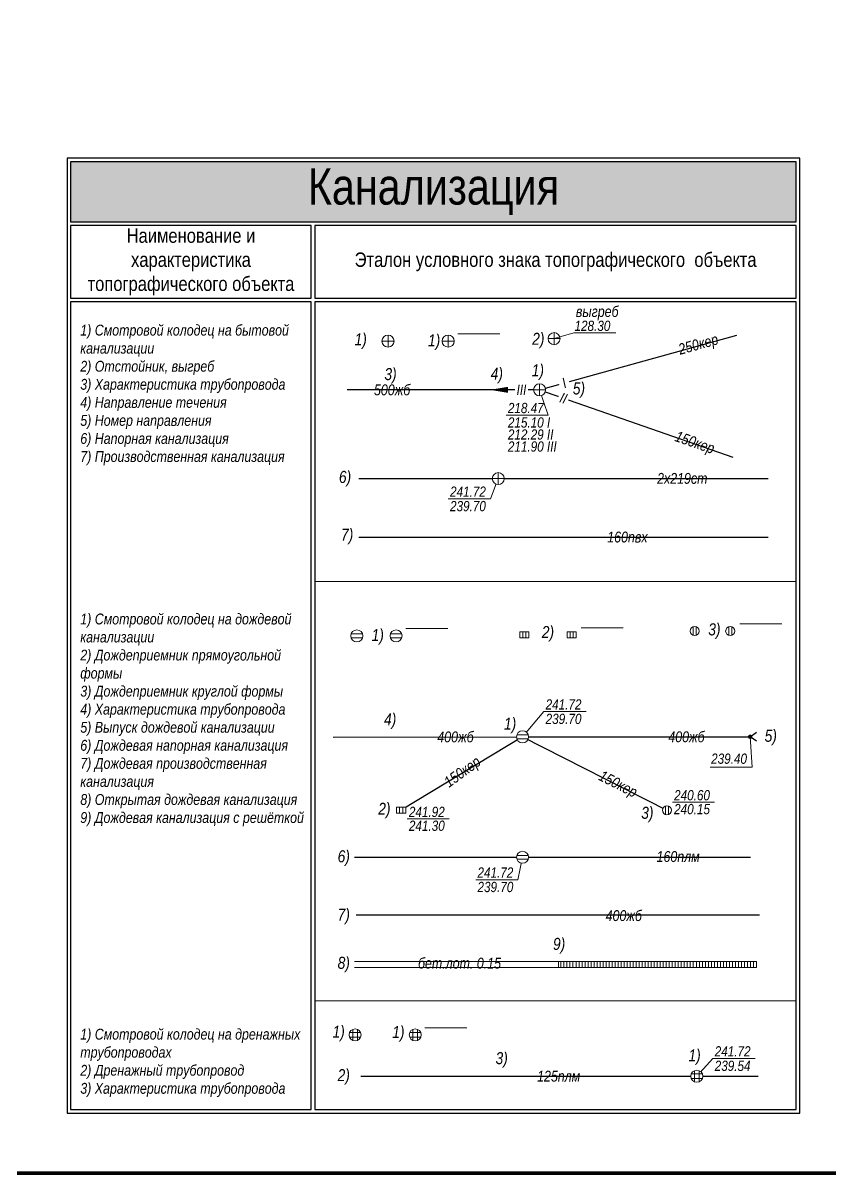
# Model space of a CAD drawing. Header units: metres. Extents: x -393 to 694, y -10 to 691.
# Drawn here: x 61.1 to 128.2, y 306.4 to 402.1 of the extents above; entities that cross this region are included whole.
import ezdxf
from ezdxf.enums import TextEntityAlignment as Align
from ezdxf.lldxf.tags import DXFTag

# ---------------------------------------------------------------- set-up
doc = ezdxf.new("R2010")
doc.units = ezdxf.units.M
doc.linetypes.add('СП_Граница маскировки', pattern=[3, 0, -3])
for name, color, linetype, lineweight, true_color in [('05 Бытовая канализация', 7, 'Continuous', 30, 0x7f1f00), ('06 Ливневая канализация', 7, 'Continuous', 30, 0xa55200), ('07 Дренаж', 7, 'Continuous', 30, 0x7f5f00), ('09 Теплосеть', 7, 'Continuous', 30, 0x009613)]:
    doc.layers.add(name, color=color, linetype=linetype, lineweight=lineweight, true_color=true_color)
doc.styles.add('СП_Д', font='ARIALNI.TTF')
doc.styles.add('СП_Р', font='ARIALN.TTF')
tags = doc.linetypes.add('СП_4.4.1.2', pattern='A,8,-2,3,-1,["К",СП_Д,S=1.8,R=0,X=-0.7,Y=-0.9],-1,3,-2,8,-2', length=30).pattern_tags.tags
tags[10] = DXFTag(74, 10)
tags = doc.linetypes.add('СП_4.4.2', pattern='A,8,-2,2.9,-1.6,["Кн",СП_Д,S=1.8,R=0,X=-1.3,Y=-0.9],-1.6,2.9,-2', length=21).pattern_tags.tags
tags[10] = DXFTag(74, 10)
tags = doc.linetypes.add('СП_4.4.3', pattern='A,8,-2,3,-2.4,["Кпр",СП_Д,S=1.8,R=0,X=-2.2,Y=-0.9],-1.6,3,-2', length=22).pattern_tags.tags
tags[10] = DXFTag(74, 10)
tags = doc.linetypes.add('СП_4.4.6', pattern='A,8,-2,3,-2.2,["Лпр",СП_Д,S=1.8,R=0,X=-2.2,Y=-0.9],-1.8,3,-2', length=22).pattern_tags.tags
tags[10] = DXFTag(74, 10)
tags = doc.linetypes.add('СП_4.4.7.2', pattern='A,8,-2,2.9,-1.6,["Др",СП_Д,S=1.8,R=0,X=-1.3,Y=-0.9],-1.6,2.9,-2,8,-2', length=31).pattern_tags.tags
tags[10] = DXFTag(74, 10)
doc.linetypes.add('СП_5.4.4.4', pattern='A,8,-2,3,-0.3,["Л",СП_Д,S=1.8,R=0,X=0,Y=-0.9],-1.7,3,-2,8,-2', length=30)
tags = doc.linetypes.add('СП_5.4.4.5', pattern='A,8,-2,2.9,-1.6,["Лн",СП_Д,S=1.8,R=0,X=-1.3,Y=-0.9],-1.6,2.9,-2,8,-2', length=31).pattern_tags.tags
tags[10] = DXFTag(74, 10)

# ---------------------------------------------------------------- blocks, each defined once
blk = doc.blocks.new('*U443')
at = {"linetype": 'Continuous', "lineweight": -2}
blk.add_lwpolyline([(-3, 0, 0, 1, 0), (0, 0, 1.6, 1.6, 0)], format="xyseb", dxfattribs=at)
blk = doc.blocks.new('*U252')
at = {"linetype": 'Continuous'}
blk.add_lwpolyline([(1.06, -0.75), (0, 0), (1.06, 0.75)], dxfattribs=at)
blk = doc.blocks.new('*U675')
at = {"color": 0, "linetype": 'Continuous', "lineweight": 15, "style": 'СП_Д'}
blk.add_attdef('d-_001', (-3.46, -0.89), '', height=1.8, dxfattribs=at)
blk = doc.blocks.new('СП_4.1.2.2')
at = {"color": 0, "linetype": 'СП_Граница маскировки', "lineweight": 0, "ltscale": 10}
blk.add_wipeout([(0, -1), (0.5, -0.87), (0.87, -0.5), (1, 0), (0.87, 0.5), (0.5, 0.87), (0, 1), (-0.5, 0.87), (-0.87, 0.5), (-1, 0), (-0.87, -0.5), (-0.5, -0.87)], dxfattribs=at)
at = {"color": 0, "linetype": 'Continuous', "lineweight": -2}
for p, q in [((-1, 0), (1, 0)), ((0, -1), (0, 1))]:
    blk.add_line(p, q, dxfattribs=at)
blk.add_circle((0, 0), 1, dxfattribs=at)
blk = doc.blocks.new('*U753')
at = {"color": 0, "linetype": 'Continuous', "lineweight": 15}
blk.add_line((1.6, 1.2), (8.6, 1.2), dxfattribs=at)
at = {"color": 0, "linetype": 'Continuous', "lineweight": 15, "style": 'СП_Д'}
for tag, p in [('Z', (2, 3.25)), ('Z1', (2, 0.85)), ('Z2', (2, -1.15)), ('Z3', (2, -3.15)), ('Z4', (2, -5.15))]:
    blk.add_attdef(tag, text='', height=1.7, dxfattribs=at).set_placement(p, align=Align.TOP_LEFT)
at = {"color": 0, "linetype": 'СП_Граница маскировки', "lineweight": 0, "ltscale": 10}
blk.add_wipeout([(0, -1), (0.5, -0.87), (0.87, -0.5), (1, 0), (0.87, 0.5), (0.5, 0.87), (0, 1), (-0.5, 0.87), (-0.87, 0.5), (-1, 0), (-0.87, -0.5), (-0.5, -0.87)], dxfattribs=at)
at = {"color": 0, "linetype": 'Continuous', "lineweight": -2}
for p, q in [((-1, 0), (1, 0)), ((0, -1), (0, 1))]:
    blk.add_line(p, q, dxfattribs=at)
blk.add_circle((0, 0), 1, dxfattribs=at)
blk = doc.blocks.new('СП_4.1.2.3')
at = {"color": 0, "linetype": 'СП_Граница маскировки', "lineweight": 0, "ltscale": 10}
blk.add_wipeout([(0, -1), (0.5, -0.87), (0.87, -0.5), (1, 0), (0.87, 0.5), (0.5, 0.87), (0, 1), (-0.5, 0.87), (-0.87, 0.5), (-1, 0), (-0.87, -0.5), (-0.5, -0.87)], dxfattribs=at)
at = {"color": 0, "linetype": 'Continuous', "lineweight": -2}
for p, q in [((-0.95, 0.32), (0.95, 0.32)), ((-0.95, -0.32), (0.95, -0.32))]:
    blk.add_line(p, q, dxfattribs=at)
blk.add_circle((0, 0), 1, dxfattribs=at)
blk = doc.blocks.new('*U799')
at = {"color": 0, "linetype": 'Continuous', "lineweight": 15}
blk.add_line((1.6, 1.2), (8.6, 1.2), dxfattribs=at)
at = {"color": 0, "linetype": 'Continuous', "lineweight": 15, "style": 'СП_Д'}
for tag, p in [('Z', (2, 3.25)), ('Z1', (2, 0.85)), ('Z2', (2, -1.15)), ('Z3', (2, -3.15)), ('Z4', (2, -5.15))]:
    blk.add_attdef(tag, text='', height=1.7, dxfattribs=at).set_placement(p, align=Align.TOP_LEFT)
at = {"color": 0, "linetype": 'СП_Граница маскировки', "lineweight": 0, "ltscale": 10}
blk.add_wipeout([(0, -1), (0.5, -0.87), (0.87, -0.5), (1, 0), (0.87, 0.5), (0.5, 0.87), (0, 1), (-0.5, 0.87), (-0.87, 0.5), (-1, 0), (-0.87, -0.5), (-0.5, -0.87)], dxfattribs=at)
at = {"color": 0, "linetype": 'Continuous', "lineweight": -2}
for p, q in [((-0.95, 0.32), (0.95, 0.32)), ((-0.95, -0.32), (0.95, -0.32))]:
    blk.add_line(p, q, dxfattribs=at)
blk.add_circle((0, 0), 1, dxfattribs=at)
blk = doc.blocks.new('СП_4.2.2')
at = {"color": 0, "linetype": 'СП_Граница маскировки', "lineweight": 0, "ltscale": 10}
blk.add_wipeout([(0, -0.75), (0.37, -0.65), (0.65, -0.38), (0.75, 0), (0.65, 0.37), (0.37, 0.65), (0, 0.75), (-0.38, 0.65), (-0.65, 0.37), (-0.75, 0), (-0.65, -0.38), (-0.38, -0.65)], dxfattribs=at)
at = {"color": 0, "linetype": 'Continuous', "lineweight": -2}
for points in [[(-0.25, -0.71), (-0.25, 0.71)], [(0.25, -0.71), (0.25, 0.71)]]:
    blk.add_lwpolyline(points, dxfattribs=at)
blk.add_circle((0, 0), 0.75, dxfattribs=at)
blk = doc.blocks.new('*U803')
at = {"color": 0, "linetype": 'Continuous', "lineweight": 15}
blk.add_line((1.6, 1.2), (8.6, 1.2), dxfattribs=at)
at = {"color": 0, "linetype": 'Continuous', "lineweight": 15, "style": 'СП_Д'}
for tag, p in [('Z', (2, 3.2)), ('Z1', (2, 0.9))]:
    blk.add_attdef(tag, text='', height=1.7, dxfattribs=at).set_placement(p, align=Align.TOP_LEFT)
at = {"color": 0, "linetype": 'СП_Граница маскировки', "lineweight": 0, "ltscale": 10}
blk.add_wipeout([(0, -0.75), (0.37, -0.65), (0.65, -0.38), (0.75, 0), (0.65, 0.37), (0.37, 0.65), (0, 0.75), (-0.38, 0.65), (-0.65, 0.37), (-0.75, 0), (-0.65, -0.38), (-0.38, -0.65)], dxfattribs=at)
at = {"color": 0, "linetype": 'Continuous', "lineweight": -2}
for points in [[(-0.25, -0.71), (-0.25, 0.71)], [(0.25, -0.71), (0.25, 0.71)]]:
    blk.add_lwpolyline(points, dxfattribs=at)
blk.add_circle((0, 0), 0.75, dxfattribs=at)
blk = doc.blocks.new('СП_4.1.2.4')
at = {"color": 0, "linetype": 'СП_Граница маскировки', "lineweight": 0, "ltscale": 10}
blk.add_wipeout([(0, -1), (0.5, -0.87), (0.87, -0.5), (1, 0), (0.87, 0.5), (0.5, 0.87), (0, 1), (-0.5, 0.87), (-0.87, 0.5), (-1, 0), (-0.87, -0.5), (-0.5, -0.87)], dxfattribs=at)
at = {"color": 0, "linetype": 'Continuous', "lineweight": -2}
for points in [[(-0.92, 0.4), (0.92, 0.4)], [(-0.4, 0.92), (-0.4, -0.92)], [(0.4, 0.92), (0.4, -0.92)], [(-0.92, -0.4), (0.92, -0.4)]]:
    blk.add_lwpolyline(points, dxfattribs=at)
blk.add_circle((0, 0), 1, dxfattribs=at)
blk = doc.blocks.new('*U796')
at = {"color": 0, "linetype": 'Continuous', "lineweight": 15}
blk.add_line((1.6, 1.2), (8.6, 1.2), dxfattribs=at)
at = {"color": 0, "linetype": 'Continuous', "lineweight": 15, "style": 'СП_Д'}
for tag, p in [('Z', (2, 3.25)), ('Z1', (2, 0.85)), ('Z2', (2, -1.15)), ('Z3', (2, -3.15)), ('Z4', (2, -5.15))]:
    blk.add_attdef(tag, text='', height=1.7, dxfattribs=at).set_placement(p, align=Align.TOP_LEFT)
at = {"color": 0, "linetype": 'СП_Граница маскировки', "lineweight": 0, "ltscale": 10}
blk.add_wipeout([(0, -1), (0.5, -0.87), (0.87, -0.5), (1, 0), (0.87, 0.5), (0.5, 0.87), (0, 1), (-0.5, 0.87), (-0.87, 0.5), (-1, 0), (-0.87, -0.5), (-0.5, -0.87)], dxfattribs=at)
at = {"color": 0, "linetype": 'Continuous', "lineweight": -2}
for points in [[(-0.92, 0.4), (0.92, 0.4)], [(-0.4, 0.92), (-0.4, -0.92)], [(0.4, 0.92), (0.4, -0.92)], [(-0.92, -0.4), (0.92, -0.4)]]:
    blk.add_lwpolyline(points, dxfattribs=at)
blk.add_circle((0, 0), 1, dxfattribs=at)
blk = doc.blocks.new('*U676')
at = {"color": 0, "linetype": 'Continuous', "lineweight": 15, "style": 'СП_Д'}
for tag, p in [('Z', (2, 3.2)), ('Z1', (2, 0.9)), ('Z2', (2, -1.1))]:
    blk.add_attdef(tag, text='', height=1.7, dxfattribs=at).set_placement(p, align=Align.TOP_LEFT)
at = {"color": 0, "linetype": 'СП_Граница маскировки', "lineweight": 0, "ltscale": 10}
blk.add_wipeout([(-0.75, -0.5), (0.75, -0.5), (0.75, 0.5), (-0.75, 0.5)], dxfattribs=at)
at = {"color": 0, "linetype": 'Continuous', "lineweight": 15}
blk.add_line((1.6, 1.2), (8.6, 1.2), dxfattribs=at)
at = {"color": 0, "linetype": 'Continuous', "lineweight": -2}
blk.add_lwpolyline([(-0.75, -0.5), (0.75, -0.5), (0.75, 0.5), (-0.75, 0.5)], close=True, dxfattribs=at)
for points in [[(-0.25, -0.5), (-0.25, 0.5)], [(0.25, -0.5), (0.25, 0.5)]]:
    blk.add_lwpolyline(points, dxfattribs=at)
blk = doc.blocks.new('СП_4.2.1.1')
at = {"color": 0, "linetype": 'СП_Граница маскировки', "lineweight": 0, "ltscale": 10}
blk.add_wipeout([(-0.75, -0.5), (0.75, -0.5), (0.75, 0.5), (-0.75, 0.5)], dxfattribs=at)
at = {"color": 0, "linetype": 'Continuous', "lineweight": -2}
blk.add_lwpolyline([(-0.75, -0.5), (0.75, -0.5), (0.75, 0.5), (-0.75, 0.5)], close=True, dxfattribs=at)
for points in [[(-0.25, -0.5), (-0.25, 0.5)], [(0.25, -0.5), (0.25, 0.5)]]:
    blk.add_lwpolyline(points, dxfattribs=at)
blk = doc.blocks.new('*U504')
at = {"color": 0, "linetype": 'СП_Граница маскировки', "lineweight": 0, "ltscale": 10}
blk.add_wipeout([(-32.17, -0.5), (0.75, -0.5), (0.75, 0.5), (-32.17, 0.5)], dxfattribs=at)
at = {"color": 0, "linetype": 'Continuous', "lineweight": -2}
blk.add_lwpolyline([(-32.17, -0.5), (0.75, -0.5), (0.75, 0.5), (-32.17, 0.5)], close=True, dxfattribs=at)
for points in [[(-31.75, -0.5), (-31.75, 0.5)], [(-31.25, -0.5), (-31.25, 0.5)], [(-30.75, -0.5), (-30.75, 0.5)], [(-30.25, -0.5), (-30.25, 0.5)], [(-29.75, -0.5), (-29.75, 0.5)], [(-29.25, -0.5), (-29.25, 0.5)], [(-28.75, -0.5), (-28.75, 0.5)], [(-28.25, -0.5), (-28.25, 0.5)], [(-27.75, -0.5), (-27.75, 0.5)], [(-27.25, -0.5), (-27.25, 0.5)], [(-26.75, -0.5), (-26.75, 0.5)], [(-26.25, -0.5), (-26.25, 0.5)], [(-25.75, -0.5), (-25.75, 0.5)], [(-25.25, -0.5), (-25.25, 0.5)], [(-24.75, -0.5), (-24.75, 0.5)], [(-24.25, -0.5), (-24.25, 0.5)], [(-23.75, -0.5), (-23.75, 0.5)], [(-23.25, -0.5), (-23.25, 0.5)], [(-22.75, -0.5), (-22.75, 0.5)], [(-22.25, -0.5), (-22.25, 0.5)], [(-21.75, -0.5), (-21.75, 0.5)], [(-21.25, -0.5), (-21.25, 0.5)], [(-20.75, -0.5), (-20.75, 0.5)], [(-20.25, -0.5), (-20.25, 0.5)], [(-19.75, -0.5), (-19.75, 0.5)], [(-19.25, -0.5), (-19.25, 0.5)], [(-18.75, -0.5), (-18.75, 0.5)], [(-18.25, -0.5), (-18.25, 0.5)], [(-17.75, -0.5), (-17.75, 0.5)], [(-17.25, -0.5), (-17.25, 0.5)], [(-16.75, -0.5), (-16.75, 0.5)], [(-16.25, -0.5), (-16.25, 0.5)], [(-15.75, -0.5), (-15.75, 0.5)], [(-15.25, -0.5), (-15.25, 0.5)], [(-14.75, -0.5), (-14.75, 0.5)], [(-14.25, -0.5), (-14.25, 0.5)], [(-13.75, -0.5), (-13.75, 0.5)], [(-13.25, -0.5), (-13.25, 0.5)], [(-12.75, -0.5), (-12.75, 0.5)], [(-12.25, -0.5), (-12.25, 0.5)], [(-11.75, -0.5), (-11.75, 0.5)], [(-11.25, -0.5), (-11.25, 0.5)], [(-10.75, -0.5), (-10.75, 0.5)], [(-10.25, -0.5), (-10.25, 0.5)], [(-9.75, -0.5), (-9.75, 0.5)], [(-9.25, -0.5), (-9.25, 0.5)], [(-8.75, -0.5), (-8.75, 0.5)], [(-8.25, -0.5), (-8.25, 0.5)], [(-7.75, -0.5), (-7.75, 0.5)], [(-7.25, -0.5), (-7.25, 0.5)], [(-6.75, -0.5), (-6.75, 0.5)], [(-6.25, -0.5), (-6.25, 0.5)], [(-5.75, -0.5), (-5.75, 0.5)], [(-5.25, -0.5), (-5.25, 0.5)], [(-4.75, -0.5), (-4.75, 0.5)], [(-4.25, -0.5), (-4.25, 0.5)], [(-3.75, -0.5), (-3.75, 0.5)], [(-3.25, -0.5), (-3.25, 0.5)], [(-2.75, -0.5), (-2.75, 0.5)], [(-2.25, -0.5), (-2.25, 0.5)], [(-1.75, -0.5), (-1.75, 0.5)], [(-1.25, -0.5), (-1.25, 0.5)], [(-0.75, -0.5), (-0.75, 0.5)], [(-0.25, -0.5), (-0.25, 0.5)], [(0.25, -0.5), (0.25, 0.5)]]:
    blk.add_lwpolyline(points, dxfattribs=at)
blk = doc.blocks.new('*U754')
at = {"color": 0, "linetype": 'Continuous', "lineweight": -2}
blk.add_line((0, 0), (1.44, -4.21), dxfattribs=at)
at = {"color": 0, "linetype": 'Continuous', "lineweight": 15}
blk.add_line((-5.56, -4.21), (1.44, -4.21), dxfattribs=at)
at = {"color": 0, "linetype": 'Continuous', "lineweight": 15, "style": 'СП_Д'}
for tag, p in [('Z', (-5.16, -2.16)), ('Z1', (-5.16, -4.56)), ('Z2', (-5.16, -6.56)), ('Z3', (-5.16, -8.56)), ('Z4', (-5.16, -10.56))]:
    blk.add_attdef(tag, text='', height=1.7, dxfattribs=at).set_placement(p, align=Align.TOP_LEFT)
at = {"color": 0, "linetype": 'СП_Граница маскировки', "lineweight": 0, "ltscale": 10}
blk.add_wipeout([(0, -1), (0.5, -0.87), (0.87, -0.5), (1, 0), (0.87, 0.5), (0.5, 0.87), (0, 1), (-0.5, 0.87), (-0.87, 0.5), (-1, 0), (-0.87, -0.5), (-0.5, -0.87)], dxfattribs=at)
at = {"color": 0, "linetype": 'Continuous', "lineweight": -2}
for p, q in [((-1, 0), (1, 0)), ((0, -1), (0, 1))]:
    blk.add_line(p, q, dxfattribs=at)
blk.add_circle((0, 0), 1, dxfattribs=at)
blk = doc.blocks.new('*U755')
at = {"color": 0, "linetype": 'Continuous', "lineweight": -2}
blk.add_line((0, 0), (-1.31, -3.36), dxfattribs=at)
at = {"color": 0, "linetype": 'Continuous', "lineweight": 15}
blk.add_line((-8.31, -3.36), (-1.31, -3.36), dxfattribs=at)
at = {"color": 0, "linetype": 'Continuous', "lineweight": 15, "style": 'СП_Д'}
for tag, p in [('Z', (-7.91, -1.31)), ('Z1', (-7.91, -3.71)), ('Z2', (-7.91, -5.71)), ('Z3', (-7.91, -7.71)), ('Z4', (-7.91, -9.71))]:
    blk.add_attdef(tag, text='', height=1.7, dxfattribs=at).set_placement(p, align=Align.TOP_LEFT)
at = {"color": 0, "linetype": 'СП_Граница маскировки', "lineweight": 0, "ltscale": 10}
blk.add_wipeout([(0, -1), (0.5, -0.87), (0.87, -0.5), (1, 0), (0.87, 0.5), (0.5, 0.87), (0, 1), (-0.5, 0.87), (-0.87, 0.5), (-1, 0), (-0.87, -0.5), (-0.5, -0.87)], dxfattribs=at)
at = {"color": 0, "linetype": 'Continuous', "lineweight": -2}
for p, q in [((-1, 0), (1, 0)), ((0, -1), (0, 1))]:
    blk.add_line(p, q, dxfattribs=at)
blk.add_circle((0, 0), 1, dxfattribs=at)
blk = doc.blocks.new('*U677')
at = {"color": 0, "linetype": 'Continuous', "lineweight": 15, "style": 'СП_Д'}
for tag, p in [('Z1', (1.4, -1.72)), ('Z2', (1.4, -3.72))]:
    blk.add_attdef(tag, text='', height=1.7, dxfattribs=at).set_placement(p, align=Align.TOP_LEFT)
at = {"color": 0, "linetype": 'СП_Граница маскировки', "lineweight": 0, "ltscale": 10}
blk.add_wipeout([(-0.75, -0.5), (0.75, -0.5), (0.75, 0.5), (-0.75, 0.5)], dxfattribs=at)
at = {"color": 0, "linetype": 'Continuous', "lineweight": 15}
blk.add_line((1, -1.42), (8, -1.42), dxfattribs=at)
at = {"color": 0, "linetype": 'Continuous', "lineweight": -2}
blk.add_lwpolyline([(-0.75, -0.5), (0.75, -0.5), (0.75, 0.5), (-0.75, 0.5)], close=True, dxfattribs=at)
for points in [[(-0.25, -0.5), (-0.25, 0.5)], [(0.25, -0.5), (0.25, 0.5)]]:
    blk.add_lwpolyline(points, dxfattribs=at)
at = {"color": 0, "linetype": 'Continuous', "lineweight": 15, "style": 'СП_Д'}
blk.add_attdef('Z', text='', height=1.7, dxfattribs=at).set_placement((1.4, 0.58), align=Align.TOP_LEFT)
blk = doc.blocks.new('*U802')
at = {"color": 0, "linetype": 'Continuous', "lineweight": 15}
blk.add_line((0.92, 1.34), (7.92, 1.34), dxfattribs=at)
at = {"color": 0, "linetype": 'Continuous', "lineweight": 15, "style": 'СП_Д'}
for tag, p in [('Z', (1.32, 3.34)), ('Z1', (1.32, 1.04))]:
    blk.add_attdef(tag, text='', height=1.7, dxfattribs=at).set_placement(p, align=Align.TOP_LEFT)
at = {"color": 0, "linetype": 'СП_Граница маскировки', "lineweight": 0, "ltscale": 10}
blk.add_wipeout([(0, -0.75), (0.37, -0.65), (0.65, -0.38), (0.75, 0), (0.65, 0.37), (0.37, 0.65), (0, 0.75), (-0.38, 0.65), (-0.65, 0.37), (-0.75, 0), (-0.65, -0.38), (-0.38, -0.65)], dxfattribs=at)
at = {"color": 0, "linetype": 'Continuous', "lineweight": -2}
for points in [[(-0.25, -0.71), (-0.25, 0.71)], [(0.25, -0.71), (0.25, 0.71)]]:
    blk.add_lwpolyline(points, dxfattribs=at)
blk.add_circle((0, 0), 0.75, dxfattribs=at)
blk = doc.blocks.new('*U800')
at = {"color": 0, "linetype": 'Continuous', "lineweight": 15}
for p, q in [((0, 0), (3.55, 4.19)), ((3.55, 4.19), (10.55, 4.19))]:
    blk.add_line(p, q, dxfattribs=at)
at = {"color": 0, "linetype": 'Continuous', "lineweight": 15, "style": 'СП_Д'}
for tag, p in [('Z', (3.95, 6.24)), ('Z1', (3.95, 3.84)), ('Z2', (3.95, 1.84)), ('Z3', (3.95, -0.16)), ('Z4', (3.95, -2.16))]:
    blk.add_attdef(tag, text='', height=1.7, dxfattribs=at).set_placement(p, align=Align.TOP_LEFT)
at = {"color": 0, "linetype": 'СП_Граница маскировки', "lineweight": 0, "ltscale": 10}
blk.add_wipeout([(0, -1), (0.5, -0.87), (0.87, -0.5), (1, 0), (0.87, 0.5), (0.5, 0.87), (0, 1), (-0.5, 0.87), (-0.87, 0.5), (-1, 0), (-0.87, -0.5), (-0.5, -0.87)], dxfattribs=at)
at = {"color": 0, "linetype": 'Continuous', "lineweight": -2}
for p, q in [((-0.95, 0.32), (0.95, 0.32)), ((-0.95, -0.32), (0.95, -0.32))]:
    blk.add_line(p, q, dxfattribs=at)
blk.add_circle((0, 0), 1, dxfattribs=at)
blk = doc.blocks.new('*U801')
at = {"color": 0, "linetype": 'Continuous', "lineweight": 15}
for p in [(0, 0), (-7.78, -3.73)]:
    blk.add_line(p, (-0.78, -3.73), dxfattribs=at)
at = {"color": 0, "linetype": 'Continuous', "lineweight": 15, "style": 'СП_Д'}
for tag, p in [('Z', (-7.38, -1.68)), ('Z1', (-7.38, -4.08)), ('Z2', (-7.38, -6.08)), ('Z3', (-7.38, -8.08)), ('Z4', (-7.38, -10.08))]:
    blk.add_attdef(tag, text='', height=1.7, dxfattribs=at).set_placement(p, align=Align.TOP_LEFT)
at = {"color": 0, "linetype": 'СП_Граница маскировки', "lineweight": 0, "ltscale": 10}
blk.add_wipeout([(0, -1), (0.5, -0.87), (0.87, -0.5), (1, 0), (0.87, 0.5), (0.5, 0.87), (0, 1), (-0.5, 0.87), (-0.87, 0.5), (-1, 0), (-0.87, -0.5), (-0.5, -0.87)], dxfattribs=at)
at = {"color": 0, "linetype": 'Continuous', "lineweight": -2}
for p, q in [((-0.95, 0.32), (0.95, 0.32)), ((-0.95, -0.32), (0.95, -0.32))]:
    blk.add_line(p, q, dxfattribs=at)
blk.add_circle((0, 0), 1, dxfattribs=at)
blk = doc.blocks.new('*U798')
at = {"color": 0, "linetype": 'Continuous', "lineweight": 15}
for p, q in [((0, 0), (2.69, 2.94)), ((2.69, 2.94), (9.69, 2.94))]:
    blk.add_line(p, q, dxfattribs=at)
at = {"color": 0, "linetype": 'Continuous', "lineweight": 15, "style": 'СП_Д'}
for tag, p in [('Z', (3.09, 4.99)), ('Z1', (3.09, 2.59)), ('Z2', (3.09, 0.59)), ('Z3', (3.09, -1.41)), ('Z4', (3.09, -3.41))]:
    blk.add_attdef(tag, text='', height=1.7, dxfattribs=at).set_placement(p, align=Align.TOP_LEFT)
at = {"color": 0, "linetype": 'СП_Граница маскировки', "lineweight": 0, "ltscale": 10}
blk.add_wipeout([(0, -1), (0.5, -0.87), (0.87, -0.5), (1, 0), (0.87, 0.5), (0.5, 0.87), (0, 1), (-0.5, 0.87), (-0.87, 0.5), (-1, 0), (-0.87, -0.5), (-0.5, -0.87)], dxfattribs=at)
at = {"color": 0, "linetype": 'Continuous', "lineweight": -2}
for points in [[(-0.92, 0.4), (0.92, 0.4)], [(-0.4, 0.92), (-0.4, -0.92)], [(0.4, 0.92), (0.4, -0.92)], [(-0.92, -0.4), (0.92, -0.4)]]:
    blk.add_lwpolyline(points, dxfattribs=at)
blk.add_circle((0, 0), 1, dxfattribs=at)
blk = doc.blocks.new('*U817')
at = {"color": 0, "linetype": 'Continuous', "lineweight": 15}
blk.add_line((3.29, 0.99), (10.29, 0.99), dxfattribs=at)
at = {"color": 0, "linetype": 'Continuous', "lineweight": 15, "style": 'СП_Д'}
for tag, height, p in [('Z', 1.8, (3.69, 5.44)), ('Z1', 1.7, (3.69, 2.99))]:
    blk.add_attdef(tag, text='', height=height, dxfattribs=at).set_placement(p, align=Align.TOP_LEFT)
at = {"color": 0, "linetype": 'СП_Граница маскировки', "lineweight": 0, "ltscale": 10}
blk.add_wipeout([(0, -1), (0.5, -0.87), (0.87, -0.5), (1, 0), (0.87, 0.5), (0.5, 0.87), (0, 1), (-0.5, 0.87), (-0.87, 0.5), (-1, 0), (-0.87, -0.5), (-0.5, -0.87)], dxfattribs=at)
at = {"color": 0, "linetype": 'Continuous', "lineweight": -2}
for p, q in [((-1, 0), (1, 0)), ((0, -1), (0, 1))]:
    blk.add_line(p, q, dxfattribs=at)
at = {"color": 0, "linetype": 'Continuous', "lineweight": 20}
blk.add_line((0, 0), (3.29, 0.99), dxfattribs=at)
at = {"color": 0, "linetype": 'Continuous', "lineweight": -2}
blk.add_circle((0, 0), 1, dxfattribs=at)
blk = doc.blocks.new('СП_Точка')
at = {"linetype": 'Continuous', "lineweight": -2}
h = blk.add_hatch(color=0, dxfattribs=at)
h.dxf.hatch_style = 1
h.paths.add_polyline_path([(-0.15, 0, 1), (0.15, 0, 1)])
at = {"color": 0, "linetype": 'Continuous', "lineweight": 0}
blk.add_circle((0, 0), 0.15, dxfattribs=at)
blk = doc.blocks.new('*U848')
at = {"color": 0, "linetype": 'Continuous', "lineweight": 15}
for p in [(0, 0), (-6.66, -5.03)]:
    blk.add_line(p, (0.34, -5.03), dxfattribs=at)
at = {"color": 0, "linetype": 'Continuous', "lineweight": -2, "xscale": 2, "yscale": 2, "zscale": 2}
blk.add_blockref('СП_Точка', (0, 0), dxfattribs=at)
at = {"color": 0, "linetype": 'Continuous', "lineweight": 15, "style": 'СП_Д'}
for tag, p in [('Z', (-6.36, -0.78)), ('Z1', (-6.36, -2.78))]:
    blk.add_attdef(tag, text='', height=1.7, dxfattribs=at).set_placement(p, align=Align.TOP_LEFT)
blk = doc.blocks.new('*U875')
at = {"color": 0, "linetype": 'Continuous', "lineweight": 15, "style": 'СП_Д'}
blk.add_attdef('d-_001', (-3.46, -0.89), '', height=1.8, dxfattribs=at)

msp = doc.modelspace()

# ---------------------------------------------------------------- hatches: boundary and pattern name
at = {"ltscale": 0.5, "true_color": 0xffe7c2}
h = msp.add_hatch(color=254, dxfattribs=at)
h.dxf.hatch_style = 1
h.paths.add_polyline_path([(65.1, 385.568), (125.4, 385.568), (125.4, 390.568), (65.1, 390.568)])

# ---------------------------------------------------------------- linework, layer by layer
at = {"color": 0, "linetype": 'Continuous', "ltscale": 0.5}
msp.add_lwpolyline([(64.8, 311.502), (125.7, 311.502), (125.7, 390.868), (64.8, 390.868)], close=True, dxfattribs=at)
at = {"ltscale": 0.5}
for points in [[(65.1, 385.568), (125.4, 385.568), (125.4, 390.568), (65.1, 390.568)], [(65.1, 379.216), (85.1, 379.216), (85.1, 385.268), (65.1, 385.268)], [(85.4, 379.216), (125.4, 379.216), (125.4, 385.268), (85.4, 385.268)], [(65.1, 311.802), (85.1, 311.802), (85.1, 378.916), (65.1, 378.916)], [(85.4, 311.802), (125.4, 311.802), (125.4, 378.916), (85.4, 378.916)]]:
    msp.add_lwpolyline(points, close=True, dxfattribs=at)
at = {"color": 253, "lineweight": 20, "ltscale": 0.5}
for points in [[(125.4, 355.671), (85.4, 355.671)], [(125.4, 320.833), (85.4, 320.833)]]:
    msp.add_lwpolyline(points, dxfattribs=at)
at = {"layer": '05 Бытовая канализация', "linetype": 'СП_4.4.1.2', "ltscale": 0.5}
for points in [[(104.07, 371.605), (120.448, 376.16)], [(104.07, 371.605), (88.07, 371.605)], [(104.07, 371.605), (120.125, 366.016)]]:
    msp.add_lwpolyline(points, dxfattribs=at)
at = {"layer": '05 Бытовая канализация', "linetype": 'СП_4.4.2', "ltscale": 0.5}
msp.add_lwpolyline([(89.052, 364.227), (100.638, 364.227), (123.052, 364.227)], dxfattribs=at)
at = {"layer": '05 Бытовая канализация', "linetype": 'СП_4.4.3', "ltscale": 0.5}
msp.add_lwpolyline([(89.052, 359.364), (123.052, 359.364)], dxfattribs=at)
at = {"layer": '06 Ливневая канализация', "linetype": 'CONTINUOUS', "lineweight": 20}
for p, q in [((88.693, 324.1), (105.635, 324.087)), ((88.693, 323.6), (105.635, 323.587))]:
    msp.add_line(p, q, dxfattribs=at)
at = {"layer": '06 Ливневая канализация', "linetype": 'СП_5.4.4.4', "ltscale": 0.5}
msp.add_lwpolyline([(86.927, 342.732), (102.156, 342.772), (121.565, 342.769)], dxfattribs=at)
at = {"layer": '06 Ливневая канализация', "linetype": 'СП_5.4.4.4', "ltscale": 0.5, "flags": 128}
for points in [[(102.655, 342.769), (92.567, 336.668)], [(102.655, 342.769), (114.647, 336.668)]]:
    msp.add_lwpolyline(points, dxfattribs=at)
at = {"layer": '06 Ливневая канализация', "linetype": 'СП_5.4.4.5', "ltscale": 0.5, "flags": 128}
msp.add_lwpolyline([(88.684, 332.757), (121.606, 332.771)], dxfattribs=at)
at = {"layer": '06 Ливневая канализация', "linetype": 'СП_4.4.6', "ltscale": 0.5}
msp.add_lwpolyline([(88.816, 327.982), (122.358, 327.982)], dxfattribs=at)
at = {"layer": '07 Дренаж', "linetype": 'СП_4.4.7.2', "ltscale": 0.5, "flags": 128}
msp.add_lwpolyline([(89.223, 314.559), (110.223, 314.559), (122.223, 314.559)], dxfattribs=at)

# ---------------------------------------------------------------- block references
at = {"layer": '05 Бытовая канализация', "color": 0, "linetype": 'Continuous', "lineweight": 20}
ref = msp.add_blockref('*U675', (117.305, 375.286), dxfattribs=dict(at, xscale=0.4999999999999999, yscale=0.4999999999999999, zscale=0.4999999999999999, rotation=15.54391614190524))
ref.add_attrib('d-_001', '250', (115.753, 374.515), dxfattribs={"layer": '0', "color": 0, "linetype": 'Continuous', "lineweight": 15, "height": 0.9, "rotation": 15.54392, "style": 'СП_Д'})
ref.add_attrib('d-_002', 'кер', (117.42, 374.979), dxfattribs={"layer": '0', "color": 0, "linetype": 'Continuous', "lineweight": 15, "height": 0.9, "rotation": 15.54392, "style": 'СП_Д'})
ref = msp.add_blockref('*U675', (91.859, 371.605), dxfattribs=dict(at, xscale=0.5, yscale=0.5, zscale=0.5, rotation=7.908508715786586e-05))
ref.add_attrib('d-_001', '500', (90.305, 371.155), dxfattribs={"layer": '0', "color": 0, "linetype": 'Continuous', "lineweight": 15, "height": 0.9, "rotation": 0.00008, "style": 'СП_Д'})
ref.add_attrib('d-_002', 'жб', (92.035, 371.155), dxfattribs={"layer": '0', "color": 0, "linetype": 'Continuous', "lineweight": 15, "height": 0.9, "rotation": 0.00008, "style": 'СП_Д'})
at = {"layer": '05 Бытовая канализация', "color": 0, "linetype": 'Continuous', "lineweight": 20, "xscale": 0.4999999999999999, "yscale": 0.4999999999999999, "zscale": 0.4999999999999999}
msp.add_blockref('*U443', (101.442, 371.605), dxfattribs=at)
at = {"layer": '05 Бытовая канализация', "color": 0, "linetype": 'Continuous', "lineweight": 20}
ref = msp.add_blockref('*U675', (116.997, 367.105), dxfattribs=dict(at, xscale=0.5, yscale=0.5, zscale=0.5, rotation=340.8070788088944))
ref.add_attrib('d-_001', '150', (115.24, 367.37), dxfattribs={"layer": '0', "color": 0, "linetype": 'Continuous', "lineweight": 15, "height": 0.9, "rotation": 340.80708, "style": 'СП_Д'})
ref.add_attrib('d-_002', 'кер', (116.874, 366.802), dxfattribs={"layer": '0', "color": 0, "linetype": 'Continuous', "lineweight": 15, "height": 0.9, "rotation": 340.80708, "style": 'СП_Д'})
ref = msp.add_blockref('*U675', (116.06, 364.227), dxfattribs=dict(at, xscale=0.4999999999999999, yscale=0.4999999999999999, zscale=0.4999999999999999))
ref.add_attrib('d-_001', '2х219ст', (113.837, 363.795), dxfattribs={"layer": '0', "color": 0, "linetype": 'Continuous', "lineweight": 15, "height": 0.9, "style": 'СП_Д'})
ref = msp.add_blockref('*U675', (111.467, 359.364), dxfattribs=dict(at, xscale=0.4999999999999999, yscale=0.4999999999999999, zscale=0.4999999999999999))
ref.add_attrib('d-_001', '160пвх', (109.693, 358.92), dxfattribs={"layer": '0', "color": 0, "linetype": 'Continuous', "lineweight": 15, "height": 0.9, "style": 'СП_Д'})
at = {"layer": '06 Ливневая канализация', "color": 0, "linetype": 'Continuous', "lineweight": 20}
ref = msp.add_blockref('*U675', (97.112, 342.761), dxfattribs=dict(at, xscale=0.4999999999999999, yscale=0.4999999999999999, zscale=0.4999999999999999, rotation=0.1286361401372877))
ref.add_attrib('d-_001', '400', (95.571, 342.307), dxfattribs={"layer": '0', "color": 0, "linetype": 'Continuous', "lineweight": 15, "height": 0.9, "rotation": 0.12864, "style": 'СП_Д'})
ref.add_attrib('d-_002', 'жб', (97.301, 342.311), dxfattribs={"layer": '0', "color": 0, "linetype": 'Continuous', "lineweight": 15, "height": 0.9, "rotation": 0.12864, "style": 'СП_Д'})
ref = msp.add_blockref('*U675', (116.31, 342.769), dxfattribs=dict(at, xscale=0.4999999999999999, yscale=0.4999999999999999, zscale=0.4999999999999999))
ref.add_attrib('d-_001', '400жб', (114.769, 342.319), dxfattribs={"layer": '0', "color": 0, "linetype": 'Continuous', "lineweight": 15, "height": 0.9, "style": 'СП_Д'})
at = {"layer": '06 Ливневая канализация', "color": 0, "linetype": 'Continuous', "lineweight": 20, "ltscale": 0.5, "xscale": 0.5, "yscale": 0.5, "zscale": 0.5}
msp.add_blockref('*U252', (121.565, 342.769), dxfattribs=at)
at = {"layer": '06 Ливневая канализация', "color": 0, "linetype": 'Continuous', "lineweight": 20}
ref = msp.add_blockref('*U675', (97.764, 339.811), dxfattribs=dict(at, xscale=0.4999999999999998, yscale=0.4999999999999998, zscale=0.4999999999999998, rotation=36.03745392028715))
ref.add_attrib('d-_001', '150', (96.544, 338.519), dxfattribs={"layer": '0', "color": 0, "linetype": 'Continuous', "lineweight": 15, "height": 0.9, "rotation": 36.03745, "style": 'СП_Д'})
ref.add_attrib('d-_002', 'кер', (97.943, 339.537), dxfattribs={"layer": '0', "color": 0, "linetype": 'Continuous', "lineweight": 15, "height": 0.9, "rotation": 36.03745, "style": 'СП_Д'})
ref = msp.add_blockref('*U675', (110.606, 338.724), dxfattribs=dict(at, xscale=0.5, yscale=0.5, zscale=0.5, rotation=333.0350305698648))
ref.add_attrib('d-_001', '150', (108.901, 339.225), dxfattribs={"layer": '0', "color": 0, "linetype": 'Continuous', "lineweight": 15, "height": 0.9, "rotation": 333.03503, "style": 'СП_Д'})
ref.add_attrib('d-_002', 'кер', (110.443, 338.44), dxfattribs={"layer": '0', "color": 0, "linetype": 'Continuous', "lineweight": 15, "height": 0.9, "rotation": 333.03503, "style": 'СП_Д'})
ref = msp.add_blockref('*U875', (115.659, 332.811), dxfattribs=dict(at, xscale=0.4999999999999999, yscale=0.4999999999999999, zscale=0.4999999999999999))
ref.add_attrib('d-_001', '160плм', (113.792, 332.367), dxfattribs={"layer": '0', "color": 0, "linetype": 'Continuous', "lineweight": 15, "height": 0.9, "style": 'СП_Д'})
ref = msp.add_blockref('*U675', (111.101, 327.907), dxfattribs=dict(at, xscale=0.4999999999999999, yscale=0.4999999999999999, zscale=0.4999999999999999))
ref.add_attrib('d-_001', '400жб', (109.56, 327.457), dxfattribs={"layer": '0', "color": 0, "linetype": 'Continuous', "lineweight": 15, "height": 0.9, "style": 'СП_Д'})
ref = msp.add_blockref('*U675', (97.446, 323.956), dxfattribs=dict(at, xscale=0.4999999999999988, yscale=0.4999999999999988, zscale=0.4999999999999988, rotation=359.9585745133925))
ref.add_attrib('d-_001', 'бет', (93.97, 323.509), dxfattribs={"layer": '0', "color": 0, "linetype": 'Continuous', "lineweight": 15, "height": 0.9, "rotation": 359.95857, "style": 'СП_Д'})
ref.add_attrib('d-_002', '.', (95.982, 323.507), dxfattribs={"layer": '0', "color": 0, "linetype": 'Continuous', "lineweight": 15, "height": 0.9, "rotation": 359.95857, "style": 'СП_Д'})
ref.add_attrib('d-_003', 'лот', (96.269, 323.507), dxfattribs={"layer": '0', "color": 0, "linetype": 'Continuous', "lineweight": 15, "height": 0.9, "rotation": 359.95857, "style": 'СП_Д'})
ref.add_attrib('d-_004', '. 0.15', (98.283, 323.506), dxfattribs={"layer": '0', "color": 0, "linetype": 'Continuous', "lineweight": 15, "height": 0.9, "rotation": 359.95857, "style": 'СП_Д'})
at = {"layer": '07 Дренаж', "color": 0, "linetype": 'Continuous', "lineweight": 20}
ref = msp.add_blockref('*U675', (105.735, 314.559), dxfattribs=dict(at, xscale=0.4999999999999999, yscale=0.4999999999999999, zscale=0.4999999999999999))
ref.add_attrib('d-_001', '125плм', (103.865, 314.115), dxfattribs={"layer": '0', "color": 0, "linetype": 'Continuous', "lineweight": 15, "height": 0.9, "style": 'СП_Д'})
at = {"layer": '09 Теплосеть', "color": 0, "linetype": 'Continuous', "lineweight": 20}
ref = msp.add_blockref('*U848', (121.565, 342.769), dxfattribs=dict(at, xscale=0.5, yscale=0.5, zscale=0.5))
ref.add_attrib('Z1_001', '239.40', (118.326, 340.525), dxfattribs={"layer": '0', "color": 0, "linetype": 'Continuous', "lineweight": 15, "height": 0.85, "style": 'СП_Д'})

# ---------------------------------------------------------------- texts
at = {"color": 7, "lineweight": 13}
for s, insert, char_height, width, attachment_point, style in [('Канализация', (95.25, 388.068), 3, 60.3, 5, 'СП_Р'), ('Наименование и характеристика топографического объекта', (75.1, 382.242), 1.2, 20, 5, 'СП_Р'), ('Эталон условного знака топографического  объекта ', (105.4, 382.242), 1.2, 40, 5, 'СП_Р'), ('1) Смотровой колодец на бытовой канализации\\P2) Отстойник, выгреб \\P3) Характеристика трубопровода\\P4) Направление течения\\P5) Номер направления\\P6) Напорная канализация\\P7) Производственная канализация\\P\\P\\P\\P\\P\\P\\P\\P\\P1) Смотровой колодец на дождевой канализации\\P2) Дождеприемник прямоугольной формы\\P3) Дождеприемник круглой формы\\P4) Характеристика трубопровода\\P5) Выпуск дождевой канализации\\P6) Дождевая напорная канализация \\P7) Дождевая производственная канализация\\P8) Открытая дождевая канализация\\P9) Дождевая канализация с решёткой \\P\\P\\P\\P\\P\\P\\P\\P\\P\\P\\P\\P1) Смотровой колодец на дренажных трубопроводах\\P2) Дренажный трубопровод\\P3) Характеристика трубопровода', (65.903, 377.016), 0.9, 19.01215, 1, 'СП_Д')]:
    msp.add_mtext(s, dxfattribs=dict(at, insert=insert, char_height=char_height, width=width, attachment_point=attachment_point, style=style))
at = {"color": 212, "lineweight": 13, "true_color": 0xe000e0, "char_height": 1, "width": 1, "attachment_point": 5, "style": 'СП_Д'}
for s, insert in [('1)', (89.203, 375.647)), ('2)', (103.964, 375.695)), ('3)', (91.682, 372.764)), ('4)', (100.517, 372.799)), ('1)', (103.926, 373.082)), ('5)', (107.338, 371.575)), ('6)', (87.902, 364.215)), ('7)', (88.081, 359.424)), ('1)', (90.622, 351.07)), ('2)', (104.763, 351.325)), ('3)', (118.596, 351.548)), ('4)', (91.653, 344.076)), ('1)', (101.622, 343.71)), ('5)', (123.281, 342.705)), ('2)', (91.171, 336.635)), ('3)', (113.026, 336.304)), ('6)', (87.797, 332.685)), ('7)', (87.797, 327.835)), ('9)', (105.694, 325.405)), ('8)', (87.797, 323.832)), ('3)', (100.921, 315.909)), ('1)', (116.95, 316.144)), ('2)', (87.797, 314.498))]:
    msp.add_mtext(s, dxfattribs=dict(at, insert=insert))

# ---------------------------------------------------------------- next in the draw order: block references
at = {"layer": '05 Бытовая канализация', "color": 0, "linetype": 'Continuous', "lineweight": 20, "ltscale": 0.5, "xscale": 0.5, "yscale": 0.5, "zscale": 0.5}
for name, p in [('*U753', (96.473, 375.657)), ('СП_4.1.2.2', (91.473, 375.657))]:
    msp.add_blockref(name, p, dxfattribs=at)
at = {"layer": '06 Ливневая канализация', "color": 0, "linetype": 'Continuous', "lineweight": 20, "ltscale": 0.5, "xscale": 0.5, "yscale": 0.5, "zscale": 0.5}
for name, p in [('СП_4.1.2.3', (88.88, 351.156)), ('*U799', (92.142, 351.156)), ('*U676', (106.726, 351.233)), ('СП_4.2.2', (116.95, 351.561)), ('*U803', (119.908, 351.552))]:
    msp.add_blockref(name, p, dxfattribs=at)
at = {"layer": '07 Дренаж', "color": 0, "linetype": 'Continuous', "lineweight": 20, "ltscale": 0.5, "xscale": 0.5, "yscale": 0.5, "zscale": 0.5}
for name, p in [('СП_4.1.2.4', (88.737, 317.992)), ('*U796', (93.737, 317.992))]:
    msp.add_blockref(name, p, dxfattribs=at)

# ---------------------------------------------------------------- next in the draw order: linework, layer by layer
at = {"color": 252, "linetype": 'Continuous', "lineweight": 15, "ltscale": 0.5, "const_width": 0.3}
msp.add_lwpolyline([(-4.1, 691.186), (524.1, 691.186, -0.414214), (526.1, 689.186), (526.1, 308.502, -0.414214), (524.1, 306.502), (-4.1, 306.502, -0.414214), (-6.1, 308.502), (-6.1, 689.186, -0.414214)], format="xyb", close=True, dxfattribs=at)

# ---------------------------------------------------------------- next in the draw order: texts
at = {"color": 212, "lineweight": 13, "true_color": 0xe000e0, "char_height": 1, "width": 1, "attachment_point": 5, "style": 'СП_Д'}
for insert in [(95.306, 375.569), (87.371, 318.108), (92.337, 318.076)]:
    msp.add_mtext('1)', dxfattribs=dict(at, insert=insert))

# ---------------------------------------------------------------- next in the draw order: block references
at = {"layer": '05 Бытовая канализация', "color": 0, "linetype": 'Continuous', "lineweight": 20}
ref = msp.add_blockref('*U817', (105.274, 375.858), dxfattribs=dict(at, xscale=0.5, yscale=0.5, zscale=0.5))
ref.add_attrib('Z_001', 'выгреб', (107.086, 377.665), dxfattribs={"layer": '0', "color": 0, "linetype": 'Continuous', "lineweight": 15, "height": 0.9, "style": 'СП_Д'})
ref.add_attrib('Z1_001', '128.30', (106.972, 376.502), dxfattribs={"layer": '0', "color": 0, "linetype": 'Continuous', "lineweight": 15, "height": 0.85, "style": 'СП_Д'})
at = {"layer": '05 Бытовая канализация', "color": 0, "linetype": 'Continuous', "lineweight": 20, "ltscale": 0.5}
ref = msp.add_blockref('*U754', (104.07, 371.605), dxfattribs=dict(at, xscale=0.5, yscale=0.5, zscale=0.5))
ref.add_attrib('Z_001', '218.47', (101.434, 369.669), dxfattribs={"layer": '0', "color": 0, "linetype": 'Continuous', "lineweight": 15, "height": 0.85, "style": 'СП_Д'})
ref.add_attrib('Z1_001', '215.10 I', (101.434, 368.469), dxfattribs={"layer": '0', "color": 0, "linetype": 'Continuous', "lineweight": 15, "height": 0.85, "style": 'СП_Д'})
ref.add_attrib('Z2_001', '212.29 II', (101.434, 367.469), dxfattribs={"layer": '0', "color": 0, "linetype": 'Continuous', "lineweight": 15, "height": 0.85, "style": 'СП_Д'})
ref.add_attrib('Z3_001', '211.90 III', (101.434, 366.469), dxfattribs={"layer": '0', "color": 0, "linetype": 'Continuous', "lineweight": 15, "height": 0.85, "style": 'СП_Д'})
ref = msp.add_blockref('*U755', (100.638, 364.227), dxfattribs=dict(at, xscale=0.5, yscale=0.5, zscale=0.5))
ref.add_attrib('Z_001', '241.72', (96.628, 362.718), dxfattribs={"layer": '0', "color": 0, "linetype": 'Continuous', "lineweight": 15, "height": 0.85, "style": 'СП_Д'})
ref.add_attrib('Z1_001', '239.70', (96.628, 361.518), dxfattribs={"layer": '0', "color": 0, "linetype": 'Continuous', "lineweight": 15, "height": 0.85, "style": 'СП_Д'})
at = {"layer": '06 Ливневая канализация', "color": 0, "linetype": 'Continuous', "lineweight": 15, "ltscale": 0.5, "xscale": 0.5, "yscale": 0.5, "zscale": 0.5}
for name, p in [('СП_4.2.1.1', (102.812, 351.233)), ('*U504', (121.721, 323.837))]:
    msp.add_blockref(name, p, dxfattribs=at)
at = {"layer": '06 Ливневая канализация', "color": 0, "linetype": 'Continuous', "lineweight": 20, "ltscale": 0.5}
ref = msp.add_blockref('*U800', (102.655, 342.769), dxfattribs=dict(at, xscale=0.5, yscale=0.5, zscale=0.5))
ref.add_attrib('Z_001', '241.72', (104.571, 345.034), dxfattribs={"layer": '0', "color": 0, "linetype": 'Continuous', "lineweight": 15, "height": 0.85, "style": 'СП_Д'})
ref.add_attrib('Z1_001', '239.70', (104.571, 343.834), dxfattribs={"layer": '0', "color": 0, "linetype": 'Continuous', "lineweight": 15, "height": 0.85, "style": 'СП_Д'})
ref = msp.add_blockref('*U802', (114.647, 336.668), dxfattribs=dict(at, xscale=0.5, yscale=0.5, zscale=0.5))
ref.add_attrib('Z_001', '240.60', (115.25, 337.487), dxfattribs={"layer": '0', "color": 0, "linetype": 'Continuous', "lineweight": 15, "height": 0.85, "style": 'СП_Д'})
ref.add_attrib('Z1_001', '240.15', (115.25, 336.337), dxfattribs={"layer": '0', "color": 0, "linetype": 'Continuous', "lineweight": 15, "height": 0.85, "style": 'СП_Д'})
ref = msp.add_blockref('*U677', (92.567, 336.668), dxfattribs=dict(at, xscale=0.5, yscale=0.5, zscale=0.5))
ref.add_attrib('Z_001', '241.92', (93.208, 336.102), dxfattribs={"layer": '0', "color": 0, "linetype": 'Continuous', "lineweight": 15, "height": 0.85, "style": 'СП_Д'})
ref.add_attrib('Z1_001', '241.30', (93.208, 334.952), dxfattribs={"layer": '0', "color": 0, "linetype": 'Continuous', "lineweight": 15, "height": 0.85, "style": 'СП_Д'})
ref = msp.add_blockref('*U801', (102.654, 332.757), dxfattribs=dict(at, xscale=0.5, yscale=0.5, zscale=0.5))
ref.add_attrib('Z_001', '241.72', (98.909, 331.063), dxfattribs={"layer": '0', "color": 0, "linetype": 'Continuous', "lineweight": 15, "height": 0.85, "style": 'СП_Д'})
ref.add_attrib('Z1_001', '239.70', (98.909, 329.863), dxfattribs={"layer": '0', "color": 0, "linetype": 'Continuous', "lineweight": 15, "height": 0.85, "style": 'СП_Д'})
at = {"layer": '07 Дренаж', "color": 0, "linetype": 'Continuous', "lineweight": 15, "ltscale": 0.5}
ref = msp.add_blockref('*U798', (117.135, 314.559), dxfattribs=dict(at, xscale=0.5, yscale=0.5, zscale=0.5))
ref.add_attrib('Z_001', '241.72', (118.622, 316.201), dxfattribs={"layer": '0', "color": 0, "linetype": 'Continuous', "lineweight": 15, "height": 0.85, "style": 'СП_Д'})
ref.add_attrib('Z1_001', '239.54', (118.622, 315.001), dxfattribs={"layer": '0', "color": 0, "linetype": 'Continuous', "lineweight": 15, "height": 0.85, "style": 'СП_Д'})

# ---------------------------------------------------------------- next in the draw order: texts
at = {"layer": '05 Бытовая канализация', "color": 0, "lineweight": 13, "insert": (106.112, 372.173), "char_height": 0.85, "attachment_point": 5, "rotation": 21.43488, "line_spacing_factor": 0.8, "style": 'СП_Д', "bg_fill": 3, "box_fill_scale": 1, "bg_fill_color": 256, "bg_fill_transparency": 0}
msp.add_mtext('I ', dxfattribs=at)
at = {"layer": '05 Бытовая канализация', "color": 0, "lineweight": 13, "insert": (102.565, 371.606), "char_height": 0.85, "attachment_point": 5, "line_spacing_factor": 0.8, "style": 'СП_Д', "bg_fill": 3, "box_fill_scale": 1, "bg_fill_color": 256, "bg_fill_transparency": 0}
msp.add_mtext('III ', dxfattribs=at)

# ---------------------------------------------------------------- next in the draw order: texts
at = {"layer": '05 Бытовая канализация', "color": 0, "lineweight": 13, "insert": (106.057, 370.913), "char_height": 0.85, "attachment_point": 5, "rotation": 341.86871, "line_spacing_factor": 0.8, "style": 'СП_Д', "bg_fill": 3, "box_fill_scale": 1, "bg_fill_color": 256, "bg_fill_transparency": 0}
msp.add_mtext('II ', dxfattribs=at)

doc.saveas('drawing.dxf')
